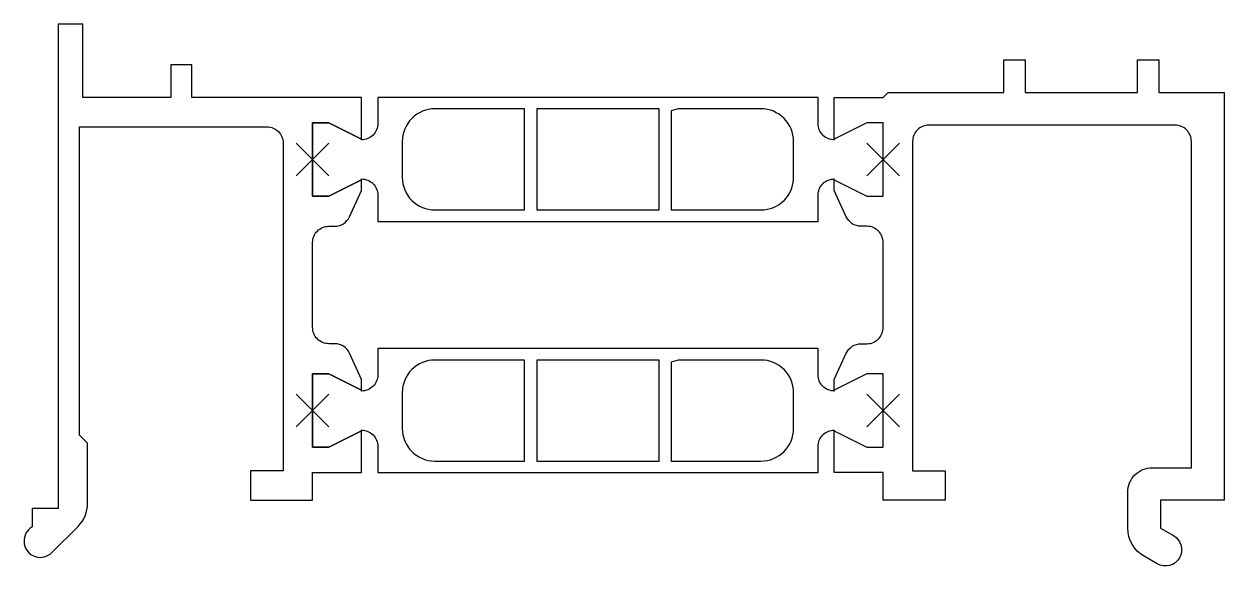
# Model space of a CAD drawing. Header units: millimetres. Extents: x 3.2 to 76.8, y -4 to 29.2.
import ezdxf

# ---------------------------------------------------------------- set-up
doc = ezdxf.new("R2010")
doc.units = ezdxf.units.MM
doc.header["$PDMODE"] = 3
doc.header["$PDSIZE"] = 1
doc.layers.add('X_SNAP', color=7, linetype='Continuous', lineweight=0, plot=False)

msp = doc.modelspace()

# ---------------------------------------------------------------- linework, layer by layer
for points in [[(23.9, 19), (23.9, 19.65), (21.9, 18.65), (20.9, 18.65), (20.9, 23.15), (21.9, 23.15), (23.9, 22.15), (23.9, 24.7), (13.5, 24.7), (13.5, 26.7), (12.2, 26.7), (12.2, 24.7), (6.8, 24.7), (6.8, 29.2), (5.3, 29.2), (5.3, -0.5), (3.7, -0.5), (3.7, -1.622), (3.585, -1.712, 1.063218), (4.907, -3.207), (6.514, -1.6, 0.198912), (7.1, -0.186), (7.1, 3.5), (6.6, 4), (6.6, 22.9), (18.1, 22.9, -0.414214), (19.1, 21.9), (19.1, 1.8), (17.1, 1.8), (17.1, 0), (20.9, 0), (20.9, 1.7), (23.9, 1.7), (23.9, 4.25), (21.9, 3.25), (20.9, 3.25), (20.9, 7.75), (21.9, 7.75), (23.9, 6.75), (23.9, 7.4), (23.166, 9.014, 0.294108), (22.256, 9.6), (21.9, 9.6, -0.414214), (20.9, 10.6), (20.9, 15.8, -0.414214), (21.9, 16.8), (22.256, 16.8, 0.294108), (23.166, 17.386), (23.9, 19)], [(52.9, 19), (52.9, 19.65), (54.9, 18.65), (55.9, 18.65), (55.9, 23.15), (54.9, 23.15), (52.9, 22.15), (52.9, 24.7), (55.9, 24.7), (56.2, 25), (63.3, 25), (63.3, 27), (64.6, 27), (64.6, 25), (71.5, 25), (71.5, 27), (72.8, 27), (72.8, 25), (76.8, 25), (76.8, 0), (72.9, 0), (72.9, -1.7), (73.7, -2.162, -1), (72.7, -3.894), (71.9, -3.432, -0.267949), (70.9, -1.7), (70.9, 0.5, -0.414214), (72.4, 2), (74.8, 2), (74.8, 22, 0.414214), (73.8, 23), (58.7, 23, 0.414214), (57.7, 22), (57.7, 1.8), (59.7, 1.8), (59.7, 0), (55.9, 0), (55.9, 1.7), (52.9, 1.7), (52.9, 4.25), (54.9, 3.25), (55.9, 3.25), (55.9, 7.75), (54.9, 7.75), (52.9, 6.75), (52.9, 7.4), (53.634, 9.014, -0.294108), (54.544, 9.6), (54.9, 9.6, 0.414214), (55.9, 10.6), (55.9, 15.8, 0.414214), (54.9, 16.8), (54.544, 16.8, -0.294108), (53.634, 17.386), (52.9, 19)], [(51.9, 17.1), (51.9, 18.7, -0.414214), (52.9, 19.7), (52.9, 19.65), (54.9, 18.65), (55.9, 18.65), (55.9, 23.15), (54.9, 23.15), (52.9, 22.15), (52.9, 22.1, -0.414214), (51.9, 23.1), (51.9, 24.7), (24.9, 24.7), (24.9, 23.1, -0.414214), (23.9, 22.1), (23.9, 22.15), (21.9, 23.15), (20.9, 23.15), (20.9, 18.65), (21.9, 18.65), (23.9, 19.65), (23.9, 19.7, -0.414214), (24.9, 18.7), (24.9, 17.1), (51.9, 17.1)], [(28.4, 17.8), (33.9, 17.8), (33.9, 24), (28.4, 24, 0.414214), (26.4, 22), (26.4, 19.8, 0.414214), (28.4, 17.8)], [(42.9, 17.8), (48.4, 17.8, 0.414214), (50.4, 19.8), (50.4, 22, 0.414214), (48.4, 24), (43.328, 24), (42.9, 23.874), (42.9, 17.8)], [(51.9, 1.7), (51.9, 3.3, -0.414214), (52.9, 4.3), (52.9, 4.25), (54.9, 3.25), (55.9, 3.25), (55.9, 7.75), (54.9, 7.75), (52.9, 6.75), (52.9, 6.7, -0.414214), (51.9, 7.7), (51.9, 9.3), (24.9, 9.3), (24.9, 7.7, -0.414214), (23.9, 6.7), (23.9, 6.75), (21.9, 7.75), (20.9, 7.75), (20.9, 3.25), (21.9, 3.25), (23.9, 4.25), (23.9, 4.3, -0.414214), (24.9, 3.3), (24.9, 1.7), (51.9, 1.7)], [(28.4, 2.4), (33.9, 2.4), (33.9, 8.6), (28.4, 8.6, 0.414214), (26.4, 6.6), (26.4, 4.4, 0.414214), (28.4, 2.4)], [(42.9, 2.4), (48.4, 2.4, 0.414214), (50.4, 4.4), (50.4, 6.6, 0.414214), (48.4, 8.6), (43.328, 8.6), (42.9, 8.474), (42.9, 2.4)]]:
    msp.add_lwpolyline(points, format="xyb", close=True)
for points in [[(34.65, 17.8), (42.15, 17.8), (42.15, 24), (34.65, 24), (34.65, 17.8)], [(34.65, 2.4), (42.15, 2.4), (42.15, 8.6), (34.65, 8.6), (34.65, 2.4)]]:
    msp.add_lwpolyline(points, close=True)
at = {"layer": 'X_SNAP'}
for p in [(20.9, 20.9), (20.9, 20.9), (20.9, 20.9), (20.9, 20.9), (55.9, 20.9), (55.9, 20.9), (55.9, 20.9), (20.9, 5.5), (20.9, 5.5), (20.9, 5.5), (20.9, 5.5), (55.9, 5.5), (55.9, 5.5), (55.9, 5.5)]:
    msp.add_point(p, dxfattribs=at)

doc.saveas('drawing.dxf')
